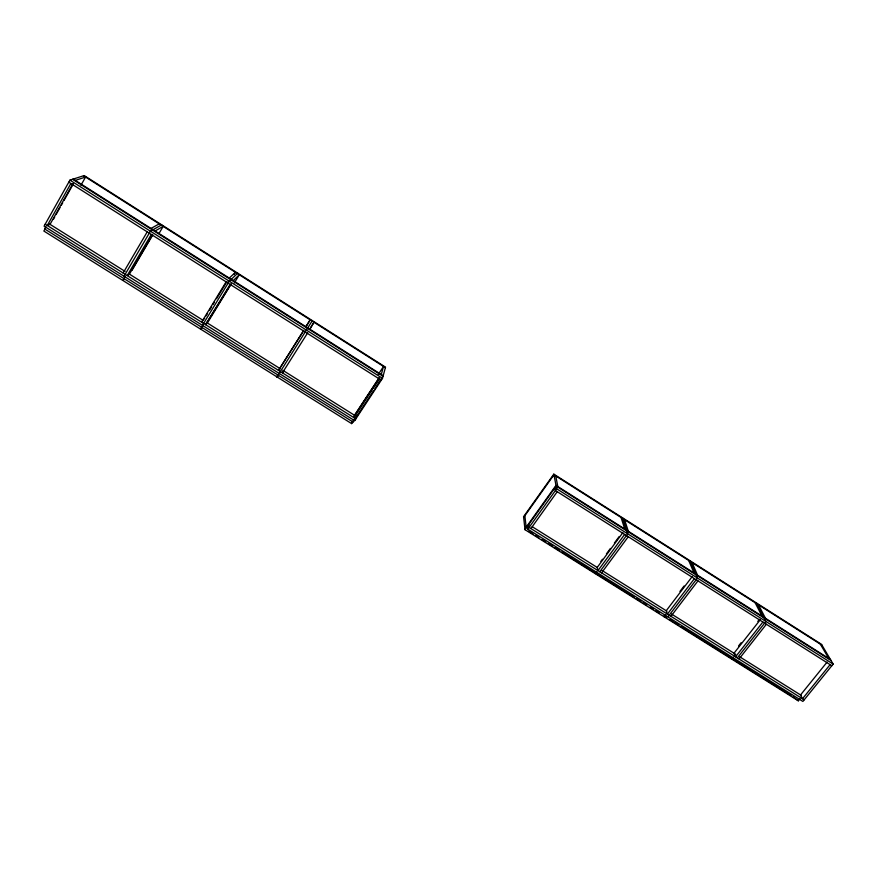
<?xml version="1.0" encoding="UTF-8"?>
<svg xmlns="http://www.w3.org/2000/svg" width="877" height="877" viewBox="0 0 877 877"><rect width="100%" height="100%" fill="white"/><g stroke="black" fill="none" stroke-linecap="round" stroke-linejoin="round"><path stroke-width="1.32" d="M382.482 378.327L385.518 367.145L84.192 175.564L69.93 180.147L44.08 226.167L354.648 420.686L382.482 378.327L69.93 180.147M381.824 378.108L381.254 380.19L68.801 182.164M381.265 374.523L383.523 366.454L378.261 374.468M356.577 416.564L355.854 418.866L45.198 224.183M354.648 420.686L355.382 418.373M45.977 226.595L44.65 228.963L353.003 422.001L353.19 421.409M278.568 374.808L277.22 377.066L351.622 423.613L352.444 421.059M44.957 229.072L43.85 231.035L122.725 280.388L123.854 278.469M70.884 183.49L47.27 225.488L50.033 224.348L72.846 183.808M53.398 219.338L54.725 216.97M56.051 214.613L60.031 207.531M61.368 205.174L62.695 202.817M64.021 200.449L73.317 183.94M80.914 185.299L85.573 177.044L75.312 180.399M309.921 329.248L313.977 322.254L310.381 327.932M123.131 273.021L147.215 231.857M124.03 276.244L150.416 231.177L161.708 224.841M124.008 278.645L125.367 276.332M124.304 278.743L123.175 280.673L200.504 329.061L202.401 327.121M151.304 234.455L127.209 275.575L129.423 274.128L152.697 234.433M132.021 270.291L152.357 235.617M159.11 233.315L163.177 226.387L155.065 231.002M283.6 370.807L282.405 372.835L307.728 332.745M312.333 320.609L278.141 375.137M202.094 327.45L200.954 329.335L276.792 376.792L278.141 374.545M306.007 326.77L310.173 319.831L305.854 326.661M226.113 281.868L201.578 322.188L204.692 318.165M206.084 315.873L207.476 313.582M209.57 310.151L211.664 306.72M213.056 304.429L214.448 302.137M216.542 298.695L227 281.528M202.412 325.334L229.303 281.199L237.744 273.185M200.504 329.061L201.655 327.176M201.831 327.362L203.245 325.038M234.006 274.633L235.42 272.308L229.27 278.075M230.136 284.411L205.569 324.687L230.991 284.049M207.082 323.514L231.133 284.082M234.345 282.898L239.3 274.775L233.249 280.607M303.815 330.256L278.491 370.39L303.475 330.892M276.792 376.792L277.965 374.95M277.22 377.066L278.393 375.213M354.286 415.643L379.017 377.943M379.171 378.02L354.659 415.369L353.924 417.66L379.324 378.963M351.622 423.613L352.806 421.804M353.003 422.001L356.939 415.698M357.312 415.435L365.764 402.565M366.224 401.863L369.195 397.336M369.524 396.842L371.026 394.562M371.431 393.948L373.657 390.55M374.775 388.84L383.183 375.729L73.24 179.083M527.483 526.233L527.833 529.16L802.883 701.436L833.15 664.086L821.486 644.321L553.815 474.139L523.569 516.696L525.016 529.697L798.344 700.811L800.065 698.684M523.646 517.408L553.946 474.797L822.012 645.209M524.939 528.941L555.996 485.387L830.453 659.515M525.016 529.697L556.139 486.066L831.001 660.447M527.833 529.16L556.665 488.774L553.815 474.139M530.903 528.568L557.235 491.712M600.877 561.401L602.466 559.241M606.446 553.836L610.425 548.432M614.404 543.038L619.173 536.56M624.643 534.433L597.971 570.598L597.215 567.452L622.9 532.569M596.864 571.464L595.253 573.657L595.055 572.845M599.78 571.727L627.735 533.841L622.56 517.847M601.578 572.856L628.261 536.724M679.938 591.438L684.082 585.989M692.249 576.518L666.235 610.732L667.408 614.108L694.409 578.645M665.829 614.667L664.196 616.816L663.9 615.95L666.202 617.397M667.901 616.893L697.478 578.064L690.067 560.765M670.938 616.323L697.96 580.892M738.566 645.954L741.076 642.753M757.816 621.42L759.482 619.283M760.315 619.666L733.994 653.222L735.562 656.818L762.891 622.034M733.534 657.081L731.878 659.197L731.484 658.265M737.305 657.914L765.939 621.475L756.369 602.916M739.037 659L766.377 624.249M827.121 662.058L800.537 694.946L802.488 698.761L830.113 664.645M151.008 228.426L159.23 223.865M44.65 228.963L45.363 228.667M49.112 223.778L125.093 271.421M129.686 274.304L202.993 320.258M206.435 322.429L280.497 368.866M282.811 370.313L354.264 415.117M532.207 526.693L597.193 567.441M601.841 570.357L666.827 611.105M671.464 614.01L735.726 654.297M739.739 656.818L801.074 695.275M804.187 699.824L529.072 527.417L528.721 524.501M528.382 531.1L533.041 534.016M535.277 535.419L538.829 537.645M542.183 539.739L545.779 541.997M547.928 543.334L552.729 546.349M554.823 547.654L559.679 550.69M561.718 551.973L565.468 554.319M566.323 554.856L572.418 558.671M573.218 559.175L579.357 563.023M580.114 563.494L589.311 569.25M589.783 569.546L634.071 597.27M636.099 598.553L640.944 601.578M643.049 602.905L646.689 605.174M650 607.246L653.573 609.482M655.788 610.874L659.307 613.078M669.622 619.535L673.13 621.738M674.205 622.407L678.908 625.356M681.078 626.704L725.104 654.275M725.75 654.681L732.032 658.616M732.624 658.989L734.915 660.414M735.496 660.776L741.778 664.722M742.424 665.117L760.085 676.178M760.896 676.682L790.988 695.527M793.236 696.93L798.344 700.811M72.572 179.303L383.041 376.266M556.665 488.774L833.15 664.086M831.824 665.731L555.393 490.539L554.878 487.831M83.556 175.762L385.387 367.638M820.346 644.146L828.754 658.441M758.484 604.823L765.457 618.274M755.097 602.674L761.992 616.082M692.117 562.639L697.533 575.18M688.675 560.447L694.003 572.944M624.545 519.677L628.338 531.276M621.037 517.441L624.742 528.995M555.733 475.926L557.827 486.538M524.852 515.72L526.167 527.22"/></g></svg>
